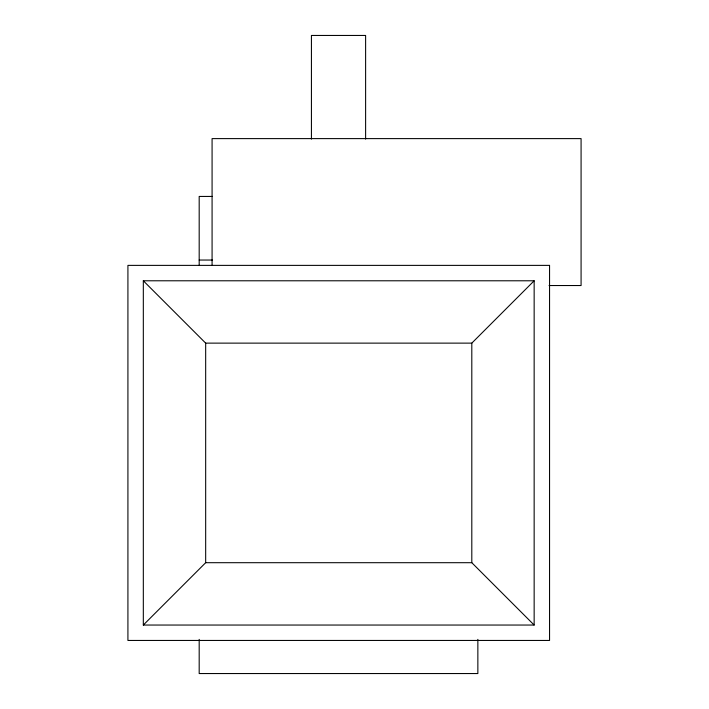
<?xml version="1.0" encoding="UTF-8"?>
<svg xmlns="http://www.w3.org/2000/svg" width="709" height="709" viewBox="0 0 709 709"><rect width="100%" height="100%" fill="white"/><g stroke="black" fill="none" stroke-linecap="round" stroke-linejoin="round"><path stroke-width="1.06" d="M143.324 625.046L205.672 562.698L471.804 562.698L534.152 625.046L534.152 280.782L143.324 280.782L143.324 625.046L534.152 625.046M143.324 280.782L205.672 343.129L471.804 343.129L534.152 280.782M212.452 196.437L199.185 196.437L199.185 265.547M199.185 260.043L212.39 260.043M549.041 285.532L581.079 285.532L581.079 138.609L212.08 138.609L212.08 265.352M477.857 639.376L477.857 673.55L199.185 673.55L199.185 639.376M471.804 343.129L471.804 562.698M365.614 139.115L365.614 35.45L311.428 35.45L311.428 139.115M205.672 343.129L205.672 562.698M549.555 265.379L127.921 265.379L127.921 640.449L549.555 640.449L549.555 265.379"/></g></svg>
